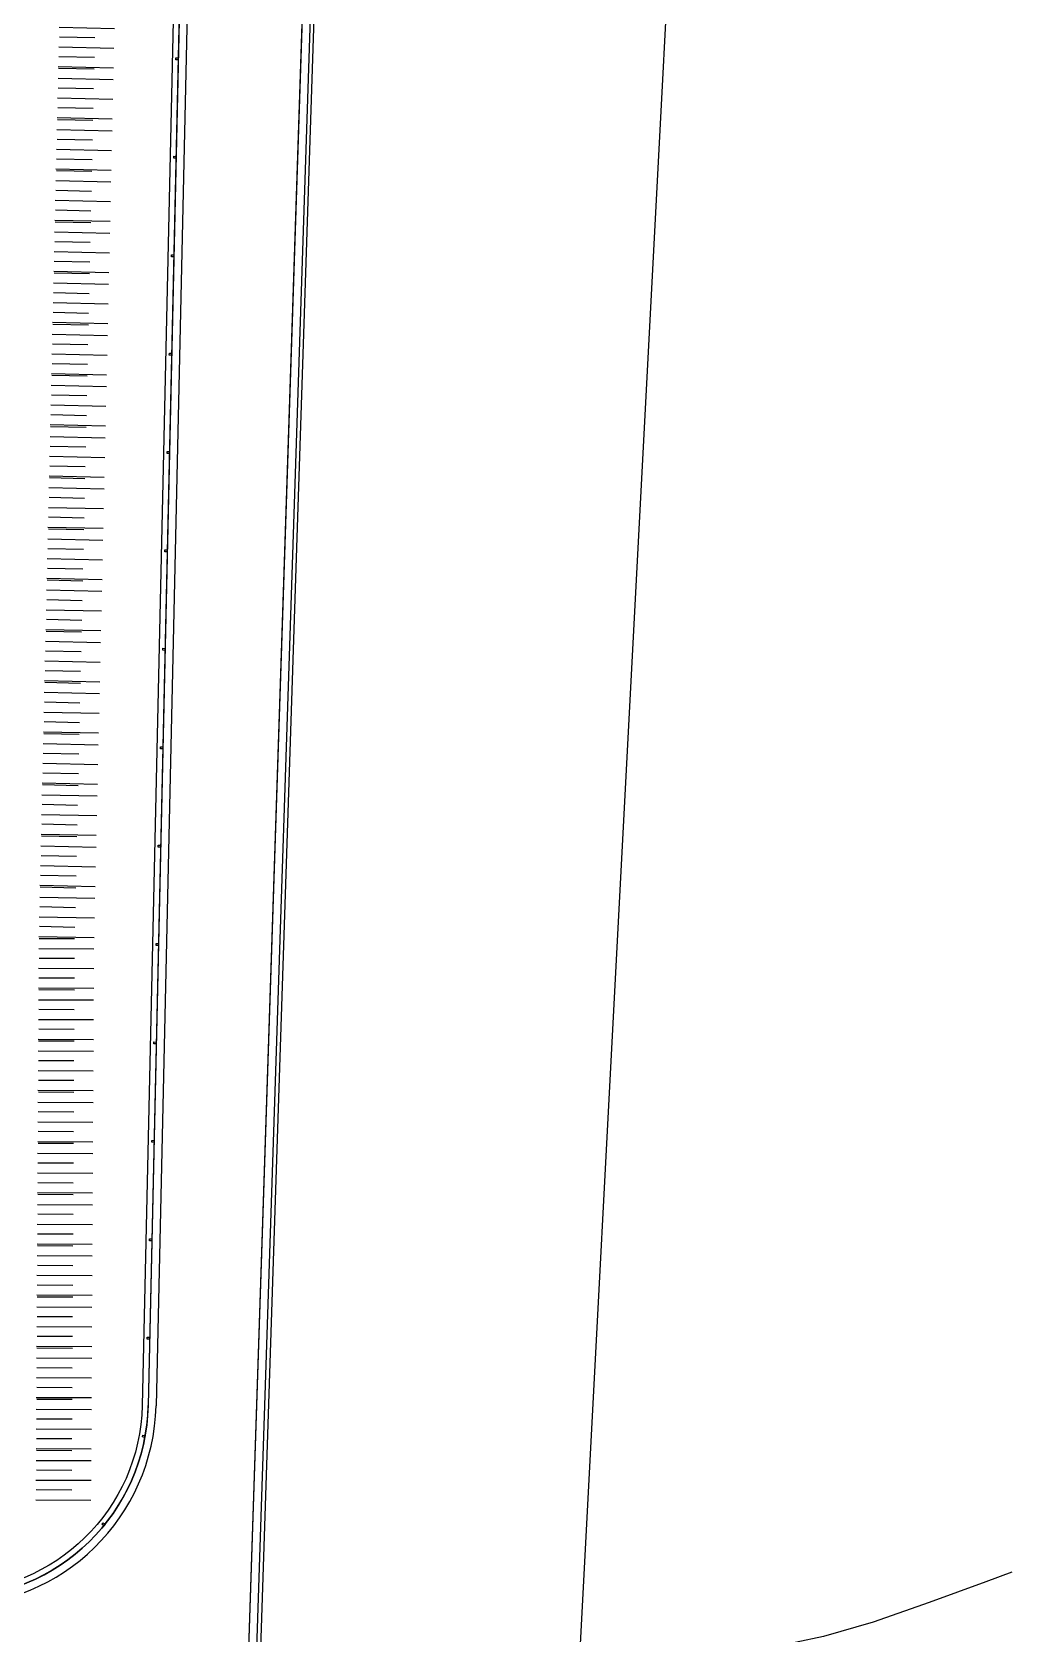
# Model space of a CAD drawing. Header units: inches. Extents: x 462102 to 462370, y 9198066 to 9198227.
# Drawn here: x 462236.3 to 462261.19, y 9198093.55 to 9198134.23 of the extents above; entities that cross this region are included whole.
import ezdxf

# ---------------------------------------------------------------- set-up
doc = ezdxf.new("R2010")
doc.units = ezdxf.units.IN
doc.header["$MEASUREMENT"] = 0
doc.linetypes.add('CONTINU', pattern=[0])
doc.layers.add('I-ARQ', color=8, linetype='Continuous')
doc.layers.add('I-CURVANIVEL', color=55, linetype='CONTINU')
doc.layers.add('I-TEXTOS', color=2, linetype='Continuous', lineweight=25)

# ---------------------------------------------------------------- blocks, each defined once
blk = doc.blocks.new('CERCA')
at = {"layer": 'I-ARQ'}
blk.add_lwpolyline([(-0.025, 0), (0.025, 0), (0.025, -0.06), (-0.025, -0.06)], close=True, dxfattribs=at)
blk = doc.blocks.new('talude')
at = {"layer": 'I-ARQ'}
for p, q in [((-0.5, -0.5), (-0.5, -1.401)), ((-0.243, -0.49), (-0.243, -1.892)), ((0, -0.5), (0, -1.401)), ((0.257, -0.49), (0.257, -1.892)), ((0.5, -0.5), (0.5, -1.401)), ((0.757, -0.49), (0.757, -1.892))]:
    blk.add_line(p, q, dxfattribs=at)
blk = doc.blocks.new('JUAZEIRO_BLOCO')
at = {"layer": 'I-ARQ'}
for p, q in [((461931.988, 9198208.64), (461929.541, 9198099.348)), ((461932.188, 9198208.636), (461929.741, 9198099.344)), ((461932.041, 9198091.386), (461933.71, 9198142.195)), ((461932.244, 9198088.428), (461934.01, 9198142.185)), ((461932.246, 9198091.546), (461933.91, 9198142.188))]:
    blk.add_line(p, q, dxfattribs=at)
at = {"layer": 'I-ARQ', "flags": 128}
for points in [[(461864.143, 9198094.417), (461827.624, 9198094.391, -0.423954), (461822.623, 9198099.553), (461826.157, 9198208.48, -0.339074), (461831.127, 9198215.072), (461926.962, 9198215.506, -0.355475), (461931.988, 9198208.64), (461929.541, 9198099.348, -0.407466), (461924.546, 9198094.46), (461887.008, 9198094.433)], [(461864.159, 9198094.567), (461827.624, 9198094.541, -0.423954), (461822.773, 9198099.548), (461826.307, 9198208.475, -0.337304), (461831.128, 9198214.922), (461926.963, 9198215.356, -0.35365), (461931.838, 9198208.643), (461929.391, 9198099.351, -0.407466), (461924.546, 9198094.61), (461886.982, 9198094.583)], [(461864.159, 9198094.567), (461827.624, 9198094.541, -0.423954), (461822.773, 9198099.548), (461826.307, 9198208.475, -0.337304), (461831.128, 9198214.922), (461926.963, 9198215.356, -0.35365), (461931.838, 9198208.643), (461929.391, 9198099.351, -0.407466), (461924.546, 9198094.61), (461886.982, 9198094.583)], [(461951.48, 9198149.627), (461944.979, 9198149.611), (461944.285, 9198149.516), (461943.725, 9198149.154), (461943.427, 9198148.648), (461940.266, 9198088.621, 0.427204), (461942.246, 9198086.516), (461950.941, 9198086.442)]]:
    blk.add_lwpolyline(points, format="xyb", dxfattribs=at)
blk.add_lwpolyline([(461932.041, 9198091.386), (461933.71, 9198142.195), (461934.696, 9198213.56)], dxfattribs=at)
at = {"layer": 'I-ARQ'}
for radius in [5, 5.2]:
    blk.add_arc((461924.543, 9198099.46), radius, 270.0407, 358.7177, dxfattribs=at)
at = {"layer": 'I-CURVANIVEL', "elevation": 444, "flags": 128}
blk.add_lwpolyline([(461951.48, 9198095.12), (461950.816, 9198094.871), (461949.373, 9198094.342), (461947.954, 9198093.85), (461946.693, 9198093.478), (461945.255, 9198093.179), (461943.185, 9198092.879), (461940.242, 9198092.536), (461937.015, 9198092.24), (461934.306, 9198092.114), (461932.71, 9198092.204), (461931.997, 9198092.255), (461931.734, 9198091.936), (461931.561, 9198091.038), (461931.413, 9198089.839), (461931.303, 9198088.742), (461931.221, 9198088.04), (461931.07, 9198087.591), (461930.734, 9198087.146), (461930.098, 9198086.516), (461929.057, 9198085.752), (461927.51, 9198084.965), (461925.445, 9198084.245), (461923.209, 9198083.589), (461921.235, 9198082.972), (461919.815, 9198082.369), (461918.666, 9198081.755), (461917.359, 9198081.104), (461915.602, 9198080.395), (461913.643, 9198079.609), (461911.868, 9198078.733), (461910.55, 9198077.733), (461909.513, 9198076.505), (461908.472, 9198074.923), (461907.226, 9198072.948), (461905.907, 9198070.872), (461904.736, 9198069.07), (461903.89, 9198067.827), (461903.387, 9198067.073), (461903.203, 9198066.647), (461903.294, 9198066.408), (461903.537, 9198066.289), (461903.787, 9198066.239), (461903.932, 9198066.217), (461903.985, 9198066.209), (461903.993, 9198066.208)], dxfattribs=at)
at = {"layer": 'I-ARQ', "xscale": -1}
for p, rotation in [((461926.787, 9198134.126), 88.71768283332483), ((461926.757, 9198132.827), 88.71768283332483), ((461926.728, 9198131.527), 88.71768283332483), ((461926.699, 9198130.227), 88.71768283332483), ((461926.67, 9198128.928), 88.71768283332483), ((461926.641, 9198127.628), 88.71768283332483), ((461926.612, 9198126.328), 88.71768283332483), ((461926.583, 9198125.029), 88.71768283332483), ((461926.554, 9198123.729), 88.71768283332483), ((461926.525, 9198122.429), 88.71768283332483), ((461926.496, 9198121.13), 88.71768283332483), ((461926.467, 9198119.83), 88.71768283332483), ((461926.437, 9198118.53), 88.71768283332483), ((461926.408, 9198117.231), 88.71768283332483), ((461926.379, 9198115.931), 88.71768283332483), ((461926.35, 9198114.631), 88.71768283332483), ((461926.321, 9198113.332), 88.71768283332483), ((461926.292, 9198112.032), 88.71768283332483), ((461926.271, 9198110.716), 89.69297767398903), ((461926.264, 9198109.416), 89.69297767398903), ((461926.257, 9198108.116), 89.69297767398903), ((461926.25, 9198106.816), 89.69297767398903), ((461926.243, 9198105.516), 89.69297767398903), ((461926.236, 9198104.216), 89.69297767398903), ((461926.229, 9198102.916), 89.69297767398903), ((461926.222, 9198101.616), 89.69297767398903), ((461926.215, 9198100.316), 89.69297767398903), ((461926.209, 9198099.016), 89.69297767398903), ((461926.202, 9198097.716), 89.69297767398903)]:
    blk.add_blockref('talude', p, dxfattribs=dict(at, rotation=rotation))
at = {"layer": 'I-ARQ'}
for p, rotation in [((461930.307, 9198133.55), 268.7176828265501), ((461930.251, 9198131.051), 268.7176828265501), ((461930.195, 9198128.551), 268.7176828265501), ((461930.139, 9198126.052), 268.7176828265501), ((461930.083, 9198123.553), 268.7176828265501), ((461930.027, 9198121.053), 268.7176828265501), ((461929.971, 9198118.554), 268.7176828265501), ((461929.915, 9198116.055), 268.7176828265501), ((461929.859, 9198113.555), 268.7176828265501), ((461929.804, 9198111.056), 268.7176828265501), ((461929.748, 9198108.556), 268.7176828265501), ((461929.692, 9198106.057), 268.7176828265501), ((461929.636, 9198103.558), 268.7176828265501), ((461929.58, 9198101.058), 268.7176828265501), ((461929.462, 9198098.564), 259.6723937770591), ((461928.43, 9198096.315), 231.0245040111084)]:
    blk.add_blockref('CERCA', p, dxfattribs=dict(at, rotation=rotation))

msp = doc.modelspace()

# ---------------------------------------------------------------- block references
at = {"layer": 'I-TEXTOS', "color": 2}
msp.add_blockref('JUAZEIRO_BLOCO', (309.707, 0), dxfattribs=at)

doc.saveas('drawing.dxf')
